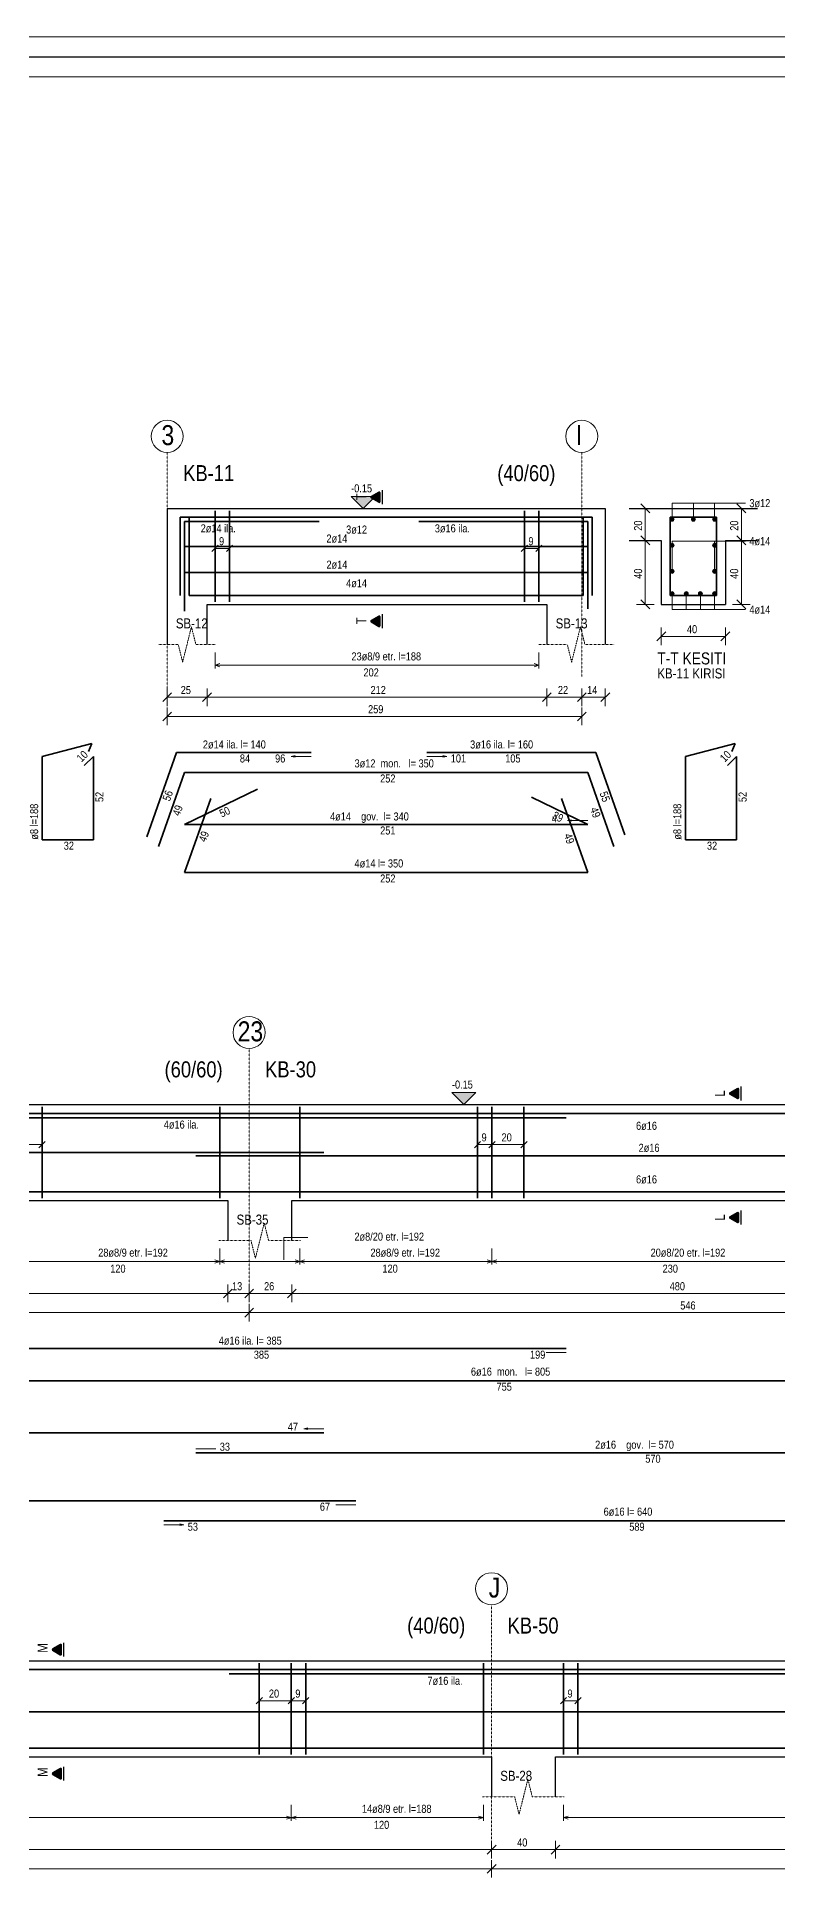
# Model space of a CAD drawing. Header units: millimetres. Extents: x -267 to 94375, y 6431 to 10838.
# Drawn here: x 90246 to 91171, y 8423 to 10732 of the extents above; entities that cross this region are included whole.
import ezdxf

# ---------------------------------------------------------------- set-up
doc = ezdxf.new("R2010")
doc.units = ezdxf.units.MM
doc.header["$LTSCALE"] = 0.0001
doc.linetypes.add('DASHED', pattern=[19.05, 12.7, -6.35])
for name, color, linetype, lineweight in [('AKS BALONU (BEYKENT)', 7, 'Continuous', 20), ('AKS CIZGISI (BEYKENT)', 252, 'DASHED', 20), ('AKS NO (BEYKENT)', 3, 'Continuous', 20), ('DONATI (BEYKENT)', 4, 'Continuous', 35), ('DONATI KESIT (BEYKENT)', 7, 'Continuous', 20), ('DONATI YAZISI (BEYKENT)', 3, 'Continuous', 20), ('I.DONATI OKU (BEYKENT)', 160, 'Continuous', 20), ('KESIT ISMI (BEYKENT)', 6, 'Continuous', 20), ('KESIT SINIRI (BEYKENT)', 241, 'DASHED', 20), ('KESIT_(BEYKENT)', 151, 'Continuous', 25), ('KIRIS (BEYKENT)', 2, 'Continuous', 30), ('KIRIS ISMI (BEYKENT)', 40, 'Continuous', 20), ('KOLON ISMI (BEYKENT)', 91, 'Continuous', 20), ('KOT CIZGI (BEYKENT)', 120, 'Continuous', 20), ('KOT YAZI (BEYKENT)', 7, 'Continuous', 20), ('OLCU (BEYKENT)', 14, 'Continuous', 20), ('OLCU YAZISI (BEYKENT)', 7, 'Continuous', 20), ('PENC2', 1, 'Continuous', 20), ('SHEETSUMMARY-50', 152, 'Continuous', 20), ('SheetView', 40, 'Continuous', 20), ('SheetViewOut', 231, 'Continuous', 20)]:
    doc.layers.add(name, color=color, linetype=linetype, lineweight=lineweight)
doc.styles.add('KOT (BEYKENT)', font='')
doc.styles.add('OLCU (BEYKENT)', font='')
doc.styles.add('YAZI (BEYKENT)', font='')
doc.styles.get('KOT (BEYKENT)').set_extended_font_data('Bahnschrift Light Condensed')
doc.styles.get('OLCU (BEYKENT)').set_extended_font_data('Bahnschrift Light Condensed')
doc.styles.get('YAZI (BEYKENT)').set_extended_font_data('Bahnschrift Light Condensed')

msp = doc.modelspace()

# ---------------------------------------------------------------- hatches: boundary and pattern name
at = {"layer": 'DONATI KESIT (BEYKENT)', "lineweight": 30}
h = msp.add_hatch(color=256, dxfattribs=at)
h.dxf.hatch_style = 1
h.paths.add_polyline_path([(91042.05, 10129.28, 1), (91037.05, 10129.28, 1)])
h = msp.add_hatch(color=256, dxfattribs=at)
h.dxf.hatch_style = 1
h.paths.add_polyline_path([(91068.55, 10129.28, 1), (91063.55, 10129.28, 1)])
h = msp.add_hatch(color=256, dxfattribs=at)
h.dxf.hatch_style = 1
h.paths.add_polyline_path([(91095.05, 10129.28, 1), (91090.05, 10129.28, 1)])
h = msp.add_hatch(color=256, dxfattribs=at)
h.dxf.hatch_style = 1
h.paths.add_polyline_path([(91042.05, 10096.61, 1), (91037.05, 10096.61, 1)])
h = msp.add_hatch(color=256, dxfattribs=at)
h.dxf.hatch_style = 1
h.paths.add_polyline_path([(91095.05, 10096.61, 1), (91090.05, 10096.61, 1)])
h = msp.add_hatch(color=256, dxfattribs=at)
h.dxf.hatch_style = 1
h.paths.add_polyline_path([(91042.05, 10063.95, 1), (91037.05, 10063.95, 1)])
h = msp.add_hatch(color=256, dxfattribs=at)
h.dxf.hatch_style = 1
h.paths.add_polyline_path([(91095.05, 10063.95, 1), (91090.05, 10063.95, 1)])
h = msp.add_hatch(color=256, dxfattribs=at)
h.dxf.hatch_style = 1
h.paths.add_polyline_path([(91042.05, 10036.28, 1), (91037.05, 10036.28, 1)])
h = msp.add_hatch(color=256, dxfattribs=at)
h.dxf.hatch_style = 1
h.paths.add_polyline_path([(91059.72, 10036.28, 1), (91054.72, 10036.28, 1)])
h = msp.add_hatch(color=256, dxfattribs=at)
h.dxf.hatch_style = 1
h.paths.add_polyline_path([(91077.39, 10036.28, 1), (91072.39, 10036.28, 1)])
h = msp.add_hatch(color=256, dxfattribs=at)
h.dxf.hatch_style = 1
h.paths.add_polyline_path([(91095.05, 10036.28, 1), (91090.05, 10036.28, 1)])
at = {"layer": 'KESIT_(BEYKENT)'}
h = msp.add_hatch(color=256, dxfattribs=at)
h.dxf.hatch_style = 1
h.paths.add_polyline_path([(90674.74, 10162.18, 0.5773503), (90673.24, 10163.05), (90663.74, 10157.56, 0.5773503), (90663.74, 10155.83), (90673.24, 10150.35, 0.5773503), (90674.74, 10151.21)])
h = msp.add_hatch(color=256, dxfattribs=at)
h.dxf.hatch_style = 1
h.paths.add_polyline_path([(90674.74, 10007.18, 0.5773503), (90673.24, 10008.05), (90663.74, 10002.56, 0.5773503), (90663.74, 10000.83), (90673.24, 9995.35, 0.5773503), (90674.74, 9996.21)])
h = msp.add_hatch(color=256, dxfattribs=at)
h.dxf.hatch_style = 1
h.paths.add_polyline_path([(91122.73, 9417.18, 0.5773503), (91121.23, 9418.05), (91111.73, 9412.56, 0.5773503), (91111.73, 9410.83), (91121.23, 9405.35, 0.5773503), (91122.73, 9406.21)])
h = msp.add_hatch(color=256, dxfattribs=at)
h.dxf.hatch_style = 1
h.paths.add_polyline_path([(91122.73, 9262.18, 0.5773503), (91121.23, 9263.05), (91111.73, 9257.56, 0.5773503), (91111.73, 9255.83), (91121.23, 9250.35, 0.5773503), (91122.73, 9251.21)])
h = msp.add_hatch(color=256, dxfattribs=at)
h.dxf.hatch_style = 1
h.paths.add_polyline_path([(90276.73, 8722.18, 0.5773503), (90275.23, 8723.05), (90265.73, 8717.56, 0.5773503), (90265.73, 8715.83), (90275.23, 8710.35, 0.5773503), (90276.73, 8711.21)])
h = msp.add_hatch(color=256, dxfattribs=at)
h.dxf.hatch_style = 1
h.paths.add_polyline_path([(90276.73, 8567.18, 0.5773503), (90275.23, 8568.05), (90265.73, 8562.56, 0.5773503), (90265.73, 8560.83), (90275.23, 8555.35, 0.5773503), (90276.73, 8556.21)])
at = {"layer": 'KOT CIZGI (BEYKENT)'}
for points in [[(90638.6, 10157.78), (90653.6, 10142.78), (90668.6, 10157.78)], [(90794.49, 9412.78), (90764.49, 9412.78), (90779.49, 9397.78)]]:
    msp.add_hatch(color=256, dxfattribs=at).paths.add_polyline_path(points)

# ---------------------------------------------------------------- linework, layer by layer
at = {"layer": 'AKS BALONU (BEYKENT)'}
for centre in [(90408.8, 10232.78), (90926.65, 10232.78), (90511.09, 9487.78), (90814.05, 8792.78)]:
    msp.add_circle(centre, 20, dxfattribs=at)
at = {"layer": 'AKS CIZGISI (BEYKENT)'}
for p, q in [((90408.8, 10212.78), (90408.8, 9912.78)), ((90926.65, 10212.78), (90926.65, 9932.78)), ((90511.09, 9467.78), (90511.09, 9167.78)), ((90814.05, 8772.78), (90814.05, 8472.78))]:
    msp.add_line(p, q, dxfattribs=at)
at = {"layer": 'DONATI (BEYKENT)'}
for p, q in [((90468.6, 10139.78), (90468.6, 10025.78)), ((90486.6, 10139.78), (90486.6, 10025.78)), ((90855.05, 10139.78), (90855.05, 10025.78)), ((90873.05, 10139.78), (90873.05, 10025.78)), ((90425.1, 10033.78), (90425.1, 10131.78)), ((90425.1, 10131.78), (90939.55, 10131.78)), ((90430.6, 10014.28), (90430.6, 10126.28)), ((90430.6, 10126.28), (90598.6, 10126.28)), ((90436.1, 10131.78), (90436.1, 10033.78)), ((90723.05, 10126.28), (90934.05, 10126.28)), ((90928.55, 10033.78), (90928.55, 10131.78)), ((90934.05, 10126.28), (90934.05, 10017.28)), ((90939.55, 10131.78), (90939.55, 10033.78)), ((91037.05, 10131.78), (91095.05, 10131.78)), ((91037.05, 10033.78), (91037.05, 10131.78)), ((91095.05, 10131.78), (91095.05, 10033.78)), ((90430.6, 10095.11), (90934.05, 10095.11)), ((90430.6, 10062.45), (90934.05, 10062.45)), ((90436.1, 10033.78), (90928.55, 10033.78)), ((91095.05, 10033.78), (91037.05, 10033.78)), ((90252.6, 9832.78), (90314.69, 9848.78)), ((90310.69, 9838.78), (90314.69, 9848.78)), ((90383.27, 9732.19), (90420.6, 9837.78)), ((90420.6, 9837.78), (90588.6, 9837.78)), ((90733.05, 9837.78), (90944.05, 9837.78)), ((90944.05, 9837.78), (90980.39, 9735.01)), ((91056.05, 9832.78), (91118.14, 9848.78)), ((91114.14, 9838.78), (91118.14, 9848.78)), ((90252.6, 9832.78), (90252.6, 9728.78)), ((90305.3, 9821.46), (90316.6, 9832.78)), ((90316.6, 9728.78), (90316.6, 9832.78)), ((91056.05, 9832.78), (91056.05, 9728.78)), ((91108.75, 9821.46), (91120.05, 9832.78)), ((91120.05, 9728.78), (91120.05, 9832.78)), ((90397.94, 9720.39), (90430.6, 9812.78)), ((90430.6, 9812.78), (90934.05, 9812.78)), ((90521.5, 9791.72), (90430.6, 9747.78)), ((90934.05, 9812.78), (90966.72, 9720.39)), ((90463.27, 9780.18), (90430.6, 9687.78)), ((90934.05, 9747.78), (90863.85, 9781.71)), ((90934.05, 9687.78), (90901.39, 9780.18)), ((90430.6, 9747.78), (90934.05, 9747.78)), ((90316.6, 9728.78), (90252.6, 9728.78)), ((91120.05, 9728.78), (91056.05, 9728.78)), ((90430.6, 9687.78), (90934.05, 9687.78)), ((90073, 9386.78), (91587.98, 9386.78)), ((90141.95, 9381.28), (90907.03, 9381.28)), ((90252.49, 9394.78), (90252.49, 9280.78)), ((90474.49, 9394.78), (90474.49, 9280.78)), ((90574.49, 9394.78), (90574.49, 9280.78)), ((90796.49, 9394.78), (90796.49, 9280.78)), ((90814.49, 9394.78), (90814.49, 9280.78)), ((90854.49, 9394.78), (90854.49, 9280.78)), ((88994.33, 9337.78), (90604.49, 9337.78)), ((90444.49, 9333.78), (91582.48, 9333.78)), ((88954.33, 9288.78), (90644.49, 9288.78)), ((90404.49, 9288.78), (91576.98, 9288.78)), ((90141.95, 9092.78), (90907.03, 9092.78)), ((90073, 9052.78), (91582.48, 9052.78)), ((88994.33, 8987.78), (90604.49, 8987.78)), ((90444.49, 8962.78), (91582.48, 8962.78)), ((88954.33, 8902.78), (90644.49, 8902.78)), ((90404.49, 8877.78), (91582.48, 8877.78)), ((89439.58, 8691.78), (91377.92, 8691.78)), ((90486.16, 8686.28), (91221.55, 8686.28)), ((90523.86, 8699.78), (90523.86, 8585.78)), ((90563.85, 8699.78), (90563.85, 8585.78)), ((90581.86, 8699.78), (90581.86, 8585.78)), ((90803.86, 8699.78), (90803.86, 8585.78)), ((90903.85, 8699.78), (90903.85, 8585.78)), ((90921.85, 8699.78), (90921.85, 8585.78)), ((89445.08, 8638.78), (93020.39, 8638.78)), ((89450.58, 8593.78), (90973.85, 8593.78)), ((90753.86, 8593.78), (91704.25, 8593.78))]:
    msp.add_line(p, q, dxfattribs=at)
at = {"layer": 'DONATI KESIT (BEYKENT)'}
for centre in [(91039.55, 10129.28), (91066.05, 10129.28), (91092.55, 10129.28), (91039.55, 10096.61), (91092.55, 10096.61), (91039.55, 10063.95), (91092.55, 10063.95), (91039.55, 10036.28), (91057.22, 10036.28), (91074.89, 10036.28), (91092.55, 10036.28)]:
    msp.add_circle(centre, 2.5, dxfattribs=at)
at = {"layer": 'I.DONATI OKU (BEYKENT)'}
for p, q in [((91039.55, 10129.28), (91039.55, 10149.28)), ((91039.55, 10149.28), (91131.05, 10149.28)), ((91066.05, 10129.28), (91066.05, 10149.28)), ((91092.55, 10129.28), (91092.55, 10149.28)), ((91039.55, 10063.95), (91039.55, 10101.78)), ((91039.55, 10101.78), (91131.05, 10101.78)), ((91092.55, 10063.95), (91092.55, 10101.78)), ((91039.55, 10036.28), (91039.55, 10016.28)), ((91057.22, 10036.28), (91057.22, 10016.28)), ((91074.89, 10036.28), (91074.89, 10016.28)), ((91092.55, 10036.28), (91092.55, 10016.28)), ((91039.55, 10016.28), (91131.05, 10016.28)), ((90468.6, 9962.78), (90468.6, 9942.78)), ((90873.05, 9962.78), (90873.05, 9942.78)), ((90468.6, 9946.78), (90474.6, 9948.78)), ((90468.6, 9946.78), (90873.05, 9946.78)), ((90468.6, 9946.78), (90474.6, 9944.78)), ((90873.05, 9946.78), (90867.05, 9948.78)), ((90873.05, 9946.78), (90867.05, 9944.78)), ((90563.6, 9832.78), (90568.51, 9833.76)), ((90588.6, 9832.78), (90563.6, 9832.78)), ((90563.6, 9832.78), (90568.51, 9831.8)), ((90733.05, 9832.78), (90758.05, 9832.78)), ((90758.05, 9832.78), (90753.15, 9833.76)), ((90758.05, 9832.78), (90753.15, 9831.8)), ((90909.05, 9752.78), (90913.96, 9753.76)), ((90934.05, 9752.78), (90909.05, 9752.78)), ((90909.05, 9752.78), (90913.96, 9751.8)), ((90474.49, 9217.78), (90474.49, 9197.78)), ((90574.49, 9217.78), (90574.49, 9197.78)), ((90814.49, 9217.78), (90814.49, 9197.78)), ((89124.33, 9201.78), (90474.49, 9201.78)), ((90474.49, 9201.78), (90468.49, 9203.78)), ((90474.49, 9201.78), (90468.49, 9199.78)), ((90574.49, 9201.78), (90580.49, 9203.78)), ((90574.49, 9201.78), (91514.48, 9201.78)), ((90574.49, 9201.78), (90580.49, 9199.78)), ((90808.49, 9203.78), (90820.49, 9199.78)), ((90808.49, 9199.78), (90820.49, 9203.78)), ((90907.03, 9087.78), (90882.03, 9087.78)), ((90579.49, 8992.78), (90584.39, 8993.76)), ((90604.49, 8992.78), (90579.49, 8992.78)), ((90579.49, 8992.78), (90584.39, 8991.8)), ((90444.49, 8967.78), (90469.49, 8967.78)), ((90644.49, 8897.78), (90619.49, 8897.78)), ((90404.49, 8872.78), (90429.49, 8872.78)), ((90429.49, 8872.78), (90424.59, 8873.76)), ((90429.49, 8872.78), (90424.59, 8871.8)), ((90563.85, 8522.78), (90563.85, 8502.78)), ((90803.86, 8522.78), (90803.86, 8502.78)), ((90903.85, 8522.78), (90903.85, 8502.78)), ((89513.08, 8506.78), (90803.86, 8506.78)), ((90557.85, 8508.78), (90569.85, 8504.78)), ((90557.85, 8504.78), (90569.85, 8508.78)), ((90803.86, 8506.78), (90797.86, 8508.78)), ((90803.86, 8506.78), (90797.86, 8504.78)), ((90903.85, 8506.78), (90909.85, 8508.78)), ((90903.85, 8506.78), (91554.26, 8506.78)), ((90903.85, 8506.78), (90909.85, 8504.78))]:
    msp.add_line(p, q, dxfattribs=at)
at = {"layer": 'KESIT SINIRI (BEYKENT)'}
for p, q in [((90433.6, 9972.78), (90439.1, 9994.78)), ((90439.1, 9994.78), (90444.6, 9972.78)), ((90914.05, 9950.78), (90925.05, 9994.78)), ((90925.05, 9994.78), (90930.55, 9972.78)), ((90397.6, 9972.78), (90422.6, 9972.78)), ((90422.6, 9972.78), (90428.1, 9950.78)), ((90428.1, 9950.78), (90433.6, 9972.78)), ((90444.6, 9972.78), (90469.6, 9972.78)), ((90872.05, 9972.78), (90908.55, 9972.78)), ((90908.55, 9972.78), (90914.05, 9950.78)), ((90930.55, 9972.78), (90967.05, 9972.78)), ((90524.49, 9227.78), (90529.99, 9249.78)), ((90529.99, 9249.78), (90535.49, 9227.78)), ((90473.49, 9227.78), (90513.49, 9227.78)), ((90513.49, 9227.78), (90518.99, 9205.78)), ((90518.99, 9205.78), (90524.49, 9227.78)), ((90535.49, 9227.78), (90575.49, 9227.78)), ((90853.85, 8532.78), (90859.36, 8554.78)), ((90859.36, 8554.78), (90864.85, 8532.78)), ((90802.85, 8532.78), (90842.85, 8532.78)), ((90842.85, 8532.78), (90848.35, 8510.78)), ((90848.35, 8510.78), (90853.85, 8532.78)), ((90864.85, 8532.78), (90904.86, 8532.78))]:
    msp.add_line(p, q, dxfattribs=at)
at = {"layer": 'KESIT_(BEYKENT)'}
for p, q in [((90677.24, 10165.36), (90677.24, 10148.04)), ((90677.24, 10010.36), (90677.24, 9993.04)), ((91125.23, 9420.36), (91125.23, 9403.04)), ((91125.23, 9265.36), (91125.23, 9248.04)), ((90279.23, 8725.36), (90279.23, 8708.04)), ((90279.23, 8570.36), (90279.23, 8553.04))]:
    msp.add_line(p, q, dxfattribs=at)
at = {"layer": 'KESIT_(BEYKENT)', "flags": 128}
for points in [[(90673.24, 10163.05), (90663.74, 10157.56, 0.5773503), (90663.74, 10155.83), (90673.24, 10150.35, 0.5773503), (90674.74, 10151.21), (90674.74, 10162.18, 0.5773503)], [(90673.24, 10008.05), (90663.74, 10002.56, 0.5773503), (90663.74, 10000.83), (90673.24, 9995.35, 0.5773503), (90674.74, 9996.21), (90674.74, 10007.18, 0.5773503)], [(91121.23, 9418.05), (91111.73, 9412.56, 0.5773503), (91111.73, 9410.83), (91121.23, 9405.35, 0.5773503), (91122.73, 9406.21), (91122.73, 9417.18, 0.5773503)], [(91121.23, 9263.05), (91111.73, 9257.56, 0.5773503), (91111.73, 9255.83), (91121.23, 9250.35, 0.5773503), (91122.73, 9251.21), (91122.73, 9262.18, 0.5773503)], [(90275.23, 8723.05), (90265.73, 8717.56, 0.5773503), (90265.73, 8715.83), (90275.23, 8710.35, 0.5773503), (90276.73, 8711.21), (90276.73, 8722.18, 0.5773503)], [(90275.23, 8568.05), (90265.73, 8562.56, 0.5773503), (90265.73, 8560.83), (90275.23, 8555.35, 0.5773503), (90276.73, 8556.21), (90276.73, 8567.18, 0.5773503)]]:
    msp.add_lwpolyline(points, format="xyb", close=True, dxfattribs=at)
at = {"layer": 'KIRIS (BEYKENT)'}
for p, q in [((90408.6, 10142.78), (90956.05, 10142.78)), ((90408.6, 10142.78), (90408.6, 9972.78)), ((90956.05, 10142.78), (90956.05, 9972.78)), ((90986.05, 10142.78), (91146.05, 10142.78)), ((90986.05, 10102.78), (91026.05, 10102.78)), ((91026.05, 10102.78), (91026.05, 10022.78)), ((91106.05, 10102.78), (91146.05, 10102.78)), ((91106.05, 10102.78), (91106.05, 10022.78)), ((90458.6, 9972.78), (90458.6, 10022.78)), ((90458.6, 10022.78), (90883.05, 10022.78)), ((90883.05, 10022.78), (90883.05, 9972.78)), ((91026.05, 10022.78), (91106.05, 10022.78)), ((78974.8, 9397.78), (91604.48, 9397.78)), ((89114.33, 9277.78), (90484.49, 9277.78)), ((90484.49, 9277.78), (90484.49, 9227.78)), ((90564.49, 9227.78), (90564.49, 9277.78)), ((90564.49, 9277.78), (91524.48, 9277.78)), ((89423.08, 8702.78), (93042.39, 8702.78)), ((89503.08, 8582.78), (90813.85, 8582.78)), ((90813.85, 8582.78), (90813.85, 8532.78)), ((90893.85, 8532.78), (90893.85, 8582.78)), ((90893.85, 8582.78), (91564.26, 8582.78))]:
    msp.add_line(p, q, dxfattribs=at)
at = {"layer": 'KOT CIZGI (BEYKENT)'}
for p, q in [((90633.6, 10142.78), (90673.6, 10142.78)), ((90638.6, 10157.78), (90668.6, 10157.78)), ((90653.6, 10142.78), (90638.6, 10157.78)), ((90653.6, 10142.78), (90668.6, 10157.78)), ((90764.49, 9412.78), (90794.49, 9412.78)), ((90779.49, 9397.78), (90764.49, 9412.78)), ((90779.49, 9397.78), (90794.49, 9412.78)), ((90759.49, 9397.78), (90799.49, 9397.78))]:
    msp.add_line(p, q, dxfattribs=at)
at = {"layer": 'OLCU (BEYKENT)'}
for p, q in [((90995.05, 10142.78), (91017.05, 10142.78)), ((91011.55, 10137.28), (91000.55, 10148.28)), ((91006.05, 10022.78), (91006.05, 10142.78)), ((91115.05, 10142.78), (91137.05, 10142.78)), ((91131.55, 10137.28), (91120.55, 10148.28)), ((91126.05, 10022.78), (91126.05, 10142.78)), ((90464.72, 10088.89), (90472.48, 10096.68)), ((90468.61, 10081.78), (90468.6, 10103.78)), ((90468.6, 10092.78), (90486.6, 10092.78)), ((90482.72, 10088.89), (90490.49, 10096.68)), ((90486.61, 10081.78), (90486.6, 10103.78)), ((90851.17, 10088.89), (90858.94, 10096.68)), ((90855.06, 10081.78), (90855.05, 10103.78)), ((90855.05, 10092.78), (90873.05, 10092.78)), ((90869.17, 10088.89), (90876.94, 10096.68)), ((90873.06, 10081.78), (90873.05, 10103.78)), ((90995.05, 10102.78), (91017.05, 10102.78)), ((91000.55, 10108.28), (91011.55, 10097.28)), ((91115.05, 10102.78), (91137.05, 10102.78)), ((91120.55, 10108.28), (91131.55, 10097.28)), ((90995.05, 10022.78), (91017.05, 10022.78)), ((91000.55, 10028.28), (91011.55, 10017.28)), ((91115.05, 10022.78), (91137.05, 10022.78)), ((91120.55, 10028.28), (91131.55, 10017.28)), ((91031.55, 9988.28), (91020.55, 9977.28)), ((91026.05, 9993.78), (91026.05, 9971.78)), ((91026.05, 9982.78), (91106.05, 9982.78)), ((91100.55, 9977.28), (91111.55, 9988.28)), ((91106.05, 9971.78), (91106.05, 9993.78)), ((90414.3, 9912.28), (90403.3, 9901.28)), ((90408.8, 9917.78), (90408.8, 9895.78)), ((90408.8, 9906.78), (90956.05, 9906.78)), ((90464.1, 9912.28), (90453.1, 9901.28)), ((90458.6, 9917.78), (90458.6, 9895.78)), ((90888.55, 9912.28), (90877.55, 9901.28)), ((90883.05, 9917.78), (90883.05, 9895.78)), ((90932.15, 9912.28), (90921.15, 9901.28)), ((90926.65, 9917.78), (90926.65, 9895.78)), ((90950.55, 9901.28), (90961.55, 9912.28)), ((90956.05, 9917.78), (90956.05, 9895.78)), ((90414.3, 9888.28), (90403.3, 9877.28)), ((90408.8, 9893.78), (90408.8, 9871.78)), ((90921.15, 9877.28), (90932.15, 9888.28)), ((90926.65, 9893.78), (90926.65, 9871.78)), ((90408.8, 9882.78), (90926.65, 9882.78)), ((90252.5, 9336.78), (90252.49, 9358.78)), ((90796.5, 9336.78), (90796.48, 9358.78)), ((90814.5, 9336.78), (90814.49, 9358.78)), ((90854.5, 9336.78), (90854.48, 9358.78)), ((90194.49, 9347.78), (90252.49, 9347.78)), ((90248.6, 9343.89), (90256.37, 9351.68)), ((90792.6, 9343.89), (90800.37, 9351.68)), ((90796.49, 9347.78), (90854.49, 9347.78)), ((90810.61, 9343.89), (90818.37, 9351.68)), ((90850.6, 9343.89), (90858.37, 9351.68)), ((90484.49, 9172.78), (90484.49, 9150.78)), ((90511.09, 9172.78), (90511.09, 9150.78)), ((90564.49, 9172.78), (90564.49, 9150.78)), ((83904.6, 9161.78), (91604.28, 9161.78)), ((90489.99, 9167.28), (90478.99, 9156.28)), ((90516.59, 9167.28), (90505.59, 9156.28)), ((90511.09, 9148.78), (90511.09, 9126.78)), ((90569.99, 9167.28), (90558.99, 9156.28)), ((78975, 9137.78), (91604.28, 9137.78)), ((90516.59, 9143.28), (90505.59, 9132.28)), ((90523.86, 8641.78), (90523.85, 8663.78)), ((90563.86, 8641.78), (90563.85, 8663.78)), ((90581.86, 8641.78), (90581.85, 8663.78)), ((90903.86, 8641.78), (90903.85, 8663.78)), ((90921.86, 8641.78), (90921.85, 8663.78)), ((90519.97, 8648.89), (90527.74, 8656.68)), ((90523.86, 8652.78), (90581.86, 8652.78)), ((90559.97, 8648.89), (90567.74, 8656.68)), ((90577.97, 8648.89), (90585.74, 8656.68)), ((90899.97, 8648.89), (90907.74, 8656.68)), ((90903.85, 8652.78), (90921.85, 8652.78)), ((90917.97, 8648.89), (90925.74, 8656.68)), ((90814.05, 8477.78), (90814.05, 8455.78)), ((90893.85, 8477.78), (90893.85, 8455.78)), ((89423.08, 8466.78), (90813.85, 8466.78)), ((90819.55, 8472.28), (90808.56, 8461.28)), ((90814.05, 8466.78), (91644.06, 8466.78)), ((90814.05, 8453.78), (90814.05, 8431.78)), ((90899.35, 8472.28), (90888.36, 8461.28)), ((89423.68, 8442.78), (93024.99, 8442.78)), ((90819.55, 8448.28), (90808.56, 8437.28))]:
    msp.add_line(p, q, dxfattribs=at)
at = {"layer": 'PENC2'}
for p, q in [((90554.49, 9203.78), (90554.49, 9231.78)), ((90584.49, 9231.78), (90554.49, 9231.78)), ((90474.49, 9201.78), (90480.49, 9203.78)), ((90474.49, 9201.78), (90574.49, 9201.78)), ((90474.49, 9201.78), (90480.49, 9199.78)), ((90574.49, 9201.78), (90568.49, 9203.78)), ((90574.49, 9201.78), (90568.49, 9199.78))]:
    msp.add_line(p, q, dxfattribs=at)
at = {"layer": 'SHEETSUMMARY-50', "const_width": 2, "flags": 128}
msp.add_lwpolyline([(72679.28, 6556.81), (94349.5, 6556.81), (94349.5, 10706.81), (72679.28, 10706.81)], close=True, dxfattribs=at)
at = {"layer": 'SheetView'}
msp.add_lwpolyline([(72704.28, 6581.81), (93724.5, 6581.81), (93724.5, 10681.81), (72704.28, 10681.81)], close=True, dxfattribs=at)
at = {"layer": 'SheetViewOut'}
msp.add_lwpolyline([(72654.28, 6531.81), (94374.5, 6531.81), (94374.5, 10731.81), (72654.28, 10731.81)], close=True, dxfattribs=at)

# ---------------------------------------------------------------- texts
at = {"layer": 'AKS NO (BEYKENT)', "style": 'YAZI (BEYKENT)'}
for s, p in [('3', (90401.66, 10221.78)), ('I', (90919.15, 10221.78)), ('23', (90496.82, 9476.78)), ('J', (90810.49, 8781.78))]:
    msp.add_text(s, height=25, dxfattribs=at).set_placement(p)
at = {"layer": 'DONATI YAZISI (BEYKENT)', "style": 'YAZI (BEYKENT)'}
for s, p in [('3ø12', (91136.05, 10144.28)), ('2ø14 ila.', (90450.65, 10112.78)), ('3ø12', (90632.33, 10111.28)), ('3ø16 ila.', (90743.1, 10112.78)), ('2ø14', (90607.73, 10100.11)), ('4ø14', (91136.05, 10096.78)), ('2ø14', (90607.73, 10067.45)), ('4ø14', (90632.33, 10044.28)), ('4ø14', (91136.05, 10011.28)), (' 23ø8/9 etr. l=188', (90635.83, 9952.78)), ('2ø14 ila. l= 140', (90453.34, 9842.78)), ('3ø16 ila. l= 160', (90787.23, 9842.78)), ('3ø12  mon.   l= 350', (90642.83, 9819.09)), ('4ø14    gov.  l= 340', (90612.2, 9752.78)), ('4ø14 l= 350', (90642.83, 9694.09)), ('4ø16 ila.', (90404.54, 9367.78)), ('6ø16', (90994.48, 9366.28)), ('2ø16', (90997.69, 9338.78)), ('6ø16', (90994.48, 9299.28)), (' 2ø8/20 etr. l=192', (90639.49, 9227.78)), (' 28ø8/9 etr. l=192', (90319.49, 9207.78)), (' 28ø8/9 etr. l=192', (90659.49, 9207.78)), (' 20ø8/20 etr. l=192', (91009.48, 9207.78)), ('4ø16 ila. l= 385', (90473.21, 9097.78)), ('6ø16  mon.   l= 805', (90788.24, 9059.09)), ('2ø16    gov.  l= 570', (90943.36, 8967.78)), ('6ø16 l= 640', (90953.99, 8884.09)), ('7ø16 ila.', (90733.9, 8672.78)), (' 14ø8/9 etr. l=188', (90648.86, 8512.78))]:
    msp.add_text(s, height=10, dxfattribs=at).set_placement(p)
for p in [(90247.6, 9728.78), (91051.05, 9728.78)]:
    msp.add_text('ø8 l=188', height=10, rotation=90, dxfattribs=at).set_placement(p)
at = {"layer": 'KESIT ISMI (BEYKENT)', "style": 'YAZI (BEYKENT)'}
for s, p in [('T', (90657.49, 10152.78)), ('T', (90657.49, 9997.78)), ('L', (91105.48, 9407.78)), ('L', (91105.48, 9252.78)), ('M', (90259.48, 8712.78)), ('M', (90259.48, 8557.78))]:
    msp.add_text(s, height=12.5, rotation=90, dxfattribs=at).set_placement(p)
msp.add_text('T-T KESITI', height=15, dxfattribs=at).set_placement((91021.05, 9947.78))
at = {"layer": 'KIRIS ISMI (BEYKENT)', "style": 'YAZI (BEYKENT)'}
for s, height, p in [('KB-11', 20, (90428.8, 10176.78)), ('(40/60)', 20, (90821.18, 10176.78)), ('KB-11 KIRISI', 12.5, (91021.05, 9930.28)), ('(60/60)', 20, (90405.51, 9431.78)), ('KB-30', 20, (90531.09, 9431.78)), ('(40/60)', 20, (90708.58, 8736.78)), ('KB-50', 20, (90834.05, 8736.78))]:
    msp.add_text(s, height=height, dxfattribs=at).set_placement(p)
at = {"layer": 'KOLON ISMI (BEYKENT)', "style": 'YAZI (BEYKENT)'}
for s, p in [('SB-12', (90419.6, 9992.78)), ('SB-13', (90894.05, 9992.78)), ('SB-35', (90495.49, 9247.78)), ('SB-28', (90824.85, 8552.78))]:
    msp.add_text(s, height=12.5, dxfattribs=at).set_placement(p)
at = {"layer": 'KOT YAZI (BEYKENT)', "style": 'KOT (BEYKENT)'}
for p in [(90638.6, 10162.78), (90764.49, 9417.78)]:
    msp.add_text('-0.15', height=10, dxfattribs=at).set_placement(p)
at = {"layer": 'OLCU YAZISI (BEYKENT)', "style": 'OLCU (BEYKENT)'}
for s, rotation, p in [('20', 90, (91002.05, 10114.78)), ('20', 90, (91122.05, 10114.78)), ('40', 90, (91002.05, 10054.78)), ('40', 90, (91122.05, 10054.78)), ('10', 45, (90301.76, 9824.98)), ('10', 45, (91105.21, 9824.98)), ('52', 90, (90329.1, 9775.78)), ('56', 70.52884, (90412.05, 9776.1)), ('49', 70.52884, (90424.39, 9757.7)), ('50', 25, (90476.99, 9756.32)), ('55', 289.47116, (90948.77, 9786.94)), ('52', 90, (91132.55, 9775.78)), ('39', 334, (90889.01, 9755.67)), ('49', 289.47116, (90936.94, 9767.13)), ('49', 70, (90457.05, 9725.1)), ('49', 289, (90904.27, 9734.53))]:
    msp.add_text(s, height=10, rotation=rotation, dxfattribs=at).set_placement(p)
for s, p in [('9', (90473.6, 10096.78)), ('9', (90860.05, 10096.78)), ('40', (91058.05, 9986.78)), (' 202', (90650.83, 9932.78)), ('25', (90425.7, 9910.78)), ('212', (90662.83, 9910.78)), ('22', (90896.85, 9910.78)), ('14', (90933.35, 9910.78)), ('259', (90659.73, 9886.78)), ('84', (90499.6, 9825.28)), ('96', (90543.6, 9825.28)), ('101', (90763.05, 9825.28)), ('105', (90831.05, 9825.28)), ('252', (90674.83, 9800.28)), ('251', (90674.83, 9735.28)), ('4', (90889.05, 9750.28)), ('32', (90279.6, 9716.28)), ('32', (91083.05, 9716.28)), ('252', (90674.83, 9675.28)), ('9', (90801.49, 9351.78)), ('20', (90826.49, 9351.78)), (' 120', (90334.49, 9187.78)), (' 120', (90674.49, 9187.78)), (' 230', (91024.48, 9187.78)), ('13', (90489.79, 9165.78)), ('26', (90529.79, 9165.78)), ('480', (91036.48, 9165.78)), ('546', (91049.68, 9141.78)), ('385', (90516.99, 9080.28)), ('199', (90862.03, 9080.28)), ('755', (90820.24, 9040.28)), ('47', (90559.49, 8990.28)), ('33', (90474.49, 8965.28)), ('570', (91005.99, 8950.28)), ('67', (90599.49, 8890.28)), ('53', (90434.49, 8865.28)), ('589', (90985.99, 8865.28)), ('20', (90535.85, 8656.78)), ('9', (90568.85, 8656.78)), ('9', (90908.85, 8656.78)), (' 120', (90663.85, 8492.78)), ('40', (90845.95, 8470.78))]:
    msp.add_text(s, height=10, dxfattribs=at).set_placement(p)

doc.saveas('drawing.dxf')
